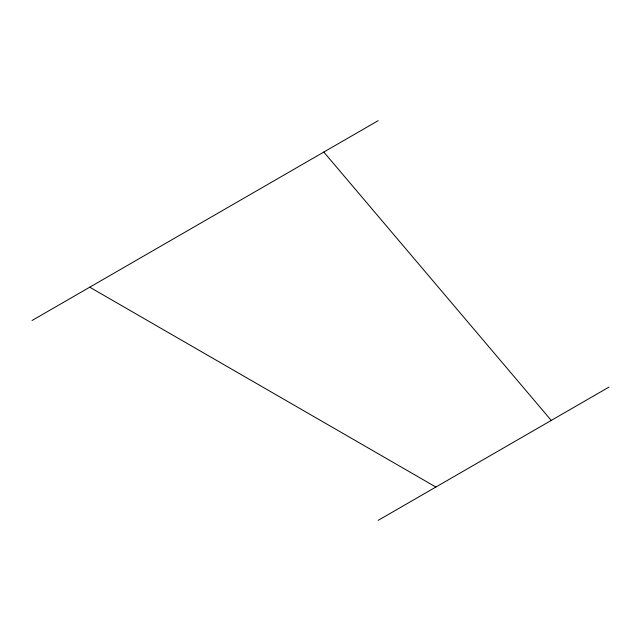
<?xml version="1.0" encoding="UTF-8"?>
<svg xmlns="http://www.w3.org/2000/svg" width="641" height="641" viewBox="0 0 641 641"><rect width="100%" height="100%" fill="white"/><g stroke="black" fill="none" stroke-linecap="round" stroke-linejoin="round"><path stroke-width="0.96" d="M32.05 320.5L378.19 120.66M378.19 520.34L608.95 387.116M89.74 287.192L435.88 487.032M323.801 152.061L551.26 420.424"/></g></svg>
